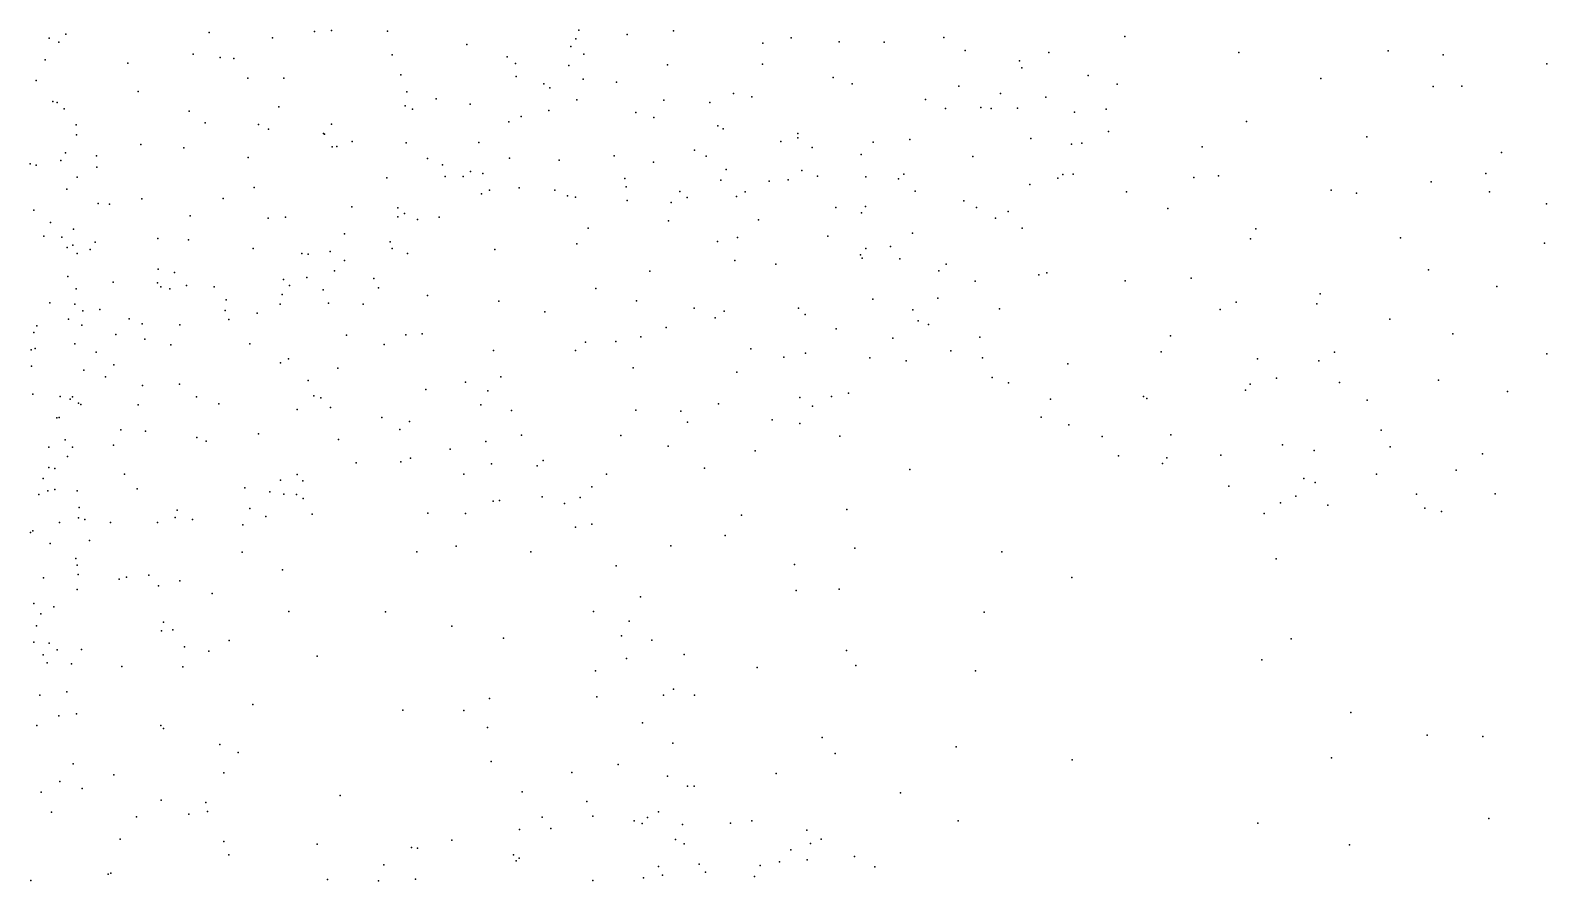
# Model space of a CAD drawing. Header units: metres. Extents: x -23.9 to 23.9, y -28.5 to 28.5.
# Drawn here: x -1.499 to -0.005, y 0.012 to 0.85 of the extents above; entities that cross this region are included whole.
import ezdxf

# ---------------------------------------------------------------- set-up
doc = ezdxf.new("R2010")
doc.units = ezdxf.units.M

msp = doc.modelspace()

# ---------------------------------------------------------------- linework, layer by layer
for p in [(-1.4799, 0.8423, 27.1962), (-1.4706, 0.8383, 26.8178), (-1.4637, 0.8462, 16.0247), (-1.3223, 0.848, -8.3638), (-1.2599, 0.8428, 26.8808), (-1.2185, 0.849, 9.4989), (-1.202, 0.8498, 11.8687), (-1.1468, 0.8493, 11.6758), (-0.9611, 0.8416, 10.2524), (-0.9582, 0.8501, -9.0476), (-0.9107, 0.8459, 11.8113), (-0.8648, 0.8497, -8.8437), (-0.777, 0.8376, -9.1132), (-0.7491, 0.8426, -8.6471), (-0.7016, 0.8387, 25.1208), (-0.6575, 0.8385, -9.3103), (-0.5985, 0.8431, 26.718), (-0.4201, 0.844, 19.1462), (-1.3382, 0.8265, 24.8648), (-1.3116, 0.8233, -9.4253), (-1.298, 0.8224, -20.0867), (-1.142, 0.8261, 9.5892), (-1.0684, 0.836, 11.7149), (-1.0289, 0.8241, -28.225), (-0.9662, 0.8342, -8.7845), (-0.9531, 0.8266, 26.8948), (-0.5777, 0.8302, -9.3916), (-0.495, 0.8282, -9.4507), (-0.3079, 0.8284, -20.4507), (-0.1607, 0.8298, -9.554), (-0.1066, 0.826, 21.7648), (-1.4841, 0.821, -11.224), (-1.4025, 0.8179, 9.3899), (-1.0205, 0.8173, -9.1477), (-0.9681, 0.8156, -8.95), (-0.8707, 0.816, 26.871), (-0.7772, 0.8168, -8.7186), (-0.5241, 0.8199, 25.6329), (-0.5218, 0.813, 25.4215), (-0.0046, 0.8172, -8.2777), (-1.4929, 0.8007, -8.3594), (-1.2842, 0.8031, 24.9265), (-1.2489, 0.803, 10.6029), (-1.1335, 0.8062, -8.5199), (-1.02, 0.8047, 9.7364), (-0.9926, 0.7975, 3.6576), (-0.9867, 0.7936, -8.8382), (-0.9539, 0.8019, 5.6346), (-0.921, 0.799, 25.1125), (-0.7075, 0.8035, -8.5913), (-0.6888, 0.7975, -9.2426), (-0.5838, 0.7952, 25.3109), (-0.4565, 0.8055, 26.0685), (-0.4278, 0.7972, 26.2568), (-0.2272, 0.8025, -21.6124), (-0.1164, 0.7947, -8.2723), (-0.0881, 0.7952, 2.7248), (-1.4763, 0.78, -11.4918), (-1.472, 0.7789, -15.4146), (-1.3923, 0.7897, -9.429), (-1.1277, 0.7894, 10.552), (-1.0988, 0.7826, -9.2326), (-1.0652, 0.7774, -8.6287), (-0.9602, 0.7816, 9.8025), (-0.8744, 0.7814, 10.1699), (-0.829, 0.7791, -16.2984), (-0.8057, 0.7878, -8.8539), (-0.7877, 0.7845, -9.026), (-0.6165, 0.7819, 25.7843), (-0.5427, 0.7878, 26.6098), (-0.498, 0.7841, 26.5308), (-1.4652, 0.7727, 26.7477), (-1.3421, 0.7704, 9.4427), (-1.2539, 0.7748, -8.4466), (-1.1294, 0.7757, 3.2642), (-1.1219, 0.7725, 25.1131), (-1.015, 0.7651, -9.0292), (-0.9877, 0.771, 10.4567), (-0.9021, 0.7693, -27.1441), (-0.8844, 0.7642, 9.9448), (-0.5969, 0.773, -9.349), (-0.5621, 0.774, 25.4995), (-0.5519, 0.7731, -8.4251), (-0.526, 0.7734, -9.4046), (-0.4697, 0.7694, 26.4468), (-0.4387, 0.7723, -9.462), (-1.4533, 0.757, -11.3288), (-1.453, 0.7471, 9.399), (-1.3265, 0.759, -8.4267), (-1.2737, 0.7573, -9.3578), (-1.2638, 0.7527, -21.227), (-1.2097, 0.7485, 9.5471), (-1.2086, 0.7478, -8.5081), (-1.2018, 0.7575, 25.0328), (-1.0271, 0.7599, -8.7443), (-0.8212, 0.756, -21.9057), (-0.8161, 0.753, 25.2033), (-0.7425, 0.7483, -8.7345), (-0.4364, 0.7503, -8.36), (-0.3004, 0.7602, -9.5122), (-1.3897, 0.7375, 24.8131), (-1.3475, 0.7342, -9.3688), (-1.2013, 0.7352, 10.635), (-1.1965, 0.7357, -9.274), (-1.1815, 0.7407, 26.8574), (-1.1283, 0.7392, -8.6003), (-1.0566, 0.7395, -9.0867), (-0.7591, 0.7405, -8.9586), (-0.7423, 0.7443, 25.2651), (-0.7283, 0.7348, -9.0879), (-0.6681, 0.7398, 25.3633), (-0.6319, 0.7426, 25.55), (-0.5128, 0.7437, -24.1271), (-0.4728, 0.7381, 26.1213), (-0.4625, 0.7391, 26.3318), (-0.3439, 0.7352, -27.2455), (-0.1818, 0.7452, -8.2927), (-1.4986, 0.7185, 24.5001), (-1.493, 0.7174, 24.41), (-1.4687, 0.7219, -8.4298), (-1.4641, 0.7293, -11.207), (-1.4334, 0.7265, -16.8005), (-1.284, 0.7249, -8.4909), (-1.1072, 0.7239, -8.6694), (-1.0926, 0.7175, 25.231), (-1.0265, 0.724, 9.7004), (-0.9777, 0.7221, 25.2718), (-0.9234, 0.7265, 26.8436), (-0.8847, 0.7203, 9.87), (-0.8443, 0.7319, 10.2423), (-0.8326, 0.726, 26.8088), (-0.6799, 0.7279, -8.6175), (-0.5699, 0.7258, 25.9234), (-0.0492, 0.7299, -8.3133), (-1.4523, 0.7053, -11.3967), (-1.433, 0.7152, -9.3691), (-1.1473, 0.7049, -23.6117), (-1.09, 0.706, -8.7393), (-1.0723, 0.706, -9.012), (-1.065, 0.7111, 10.5927), (-1.0529, 0.7089, -8.9131), (-0.9128, 0.704, 10.4522), (-0.8183, 0.7025, 10.0417), (-0.8129, 0.713, 25.3168), (-0.752, 0.7027, 25.4259), (-0.7385, 0.712, -8.8479), (-0.7229, 0.7065, 25.7414), (-0.6755, 0.7059, -23.3221), (-0.6433, 0.7037, -9.2257), (-0.6379, 0.7083, 25.8586), (-0.4861, 0.7045, -9.3871), (-0.4814, 0.7081, 26.2067), (-0.4711, 0.7083, -16.9758), (-0.3524, 0.705, -8.3574), (-0.3278, 0.7066, -9.4646), (-0.0644, 0.7092, -9.4854), (-1.4625, 0.6935, 7.1617), (-1.2781, 0.6952, 24.9403), (-1.0541, 0.6891, 26.8365), (-1.0463, 0.6928, 25.5808), (-1.0169, 0.6948, 25.3834), (-0.9818, 0.6928, 25.6431), (-0.9117, 0.696, 9.7879), (-0.8587, 0.6913, 25.5956), (-0.7942, 0.6911, 25.6814), (-0.7707, 0.7016, 25.5987), (-0.6269, 0.6917, -8.5747), (-0.5138, 0.6983, 26.4389), (-0.4187, 0.6909, -8.3956), (-0.217, 0.6925, -8.3337), (-0.1919, 0.6897, -9.4787), (-0.1183, 0.7009, -8.3235), (-0.061, 0.6909, -19.0632), (-1.4951, 0.6731, 24.2739), (-1.4318, 0.6796, 10.9384), (-1.4206, 0.6787, 26.7775), (-1.3886, 0.6841, 10.7235), (-1.3087, 0.6845, -9.2791), (-1.1818, 0.6763, -9.1557), (-1.1364, 0.6751, 10.6505), (-0.9693, 0.6869, 10.5259), (-0.9613, 0.6858, 25.5542), (-0.9104, 0.6824, 25.4279), (-0.8671, 0.6806, 25.5089), (-0.8515, 0.6853, -22.841), (-0.8028, 0.6865, 10.175), (-0.7049, 0.6757, -8.791), (-0.6757, 0.6765, -9.1168), (-0.5787, 0.6821, 26.5638), (-0.5663, 0.6757, 25.9938), (-0.3779, 0.6745, -9.4214), (-0.0049, 0.6792, -8.3551), (-1.4788, 0.6609, 24.6325), (-1.3412, 0.6675, 10.837), (-1.2642, 0.6651, -9.2255), (-1.2473, 0.6662, -8.5938), (-1.1366, 0.6665, 9.5609), (-1.1299, 0.6695, -9.0376), (-1.1171, 0.6637, -8.9365), (-1.0959, 0.6659, 25.4821), (-0.8699, 0.6625, 25.7098), (-0.7812, 0.6633, 26.7414), (-0.6796, 0.6704, 2.0633), (-0.5478, 0.6649, -8.5157), (-0.5351, 0.6716, 26.0736), (-1.4854, 0.6472, -11.5749), (-1.4677, 0.6462, 24.4529), (-1.4559, 0.6543, -11.2039), (-1.3731, 0.6449, 11.0841), (-1.3426, 0.6436, 26.7299), (-1.1892, 0.6495, -8.708), (-0.9489, 0.6553, 9.7094), (-0.8017, 0.6459, 25.7715), (-0.713, 0.6472, 26.6745), (-0.6294, 0.6504, -9.1784), (-0.5215, 0.6553, 26.3351), (-0.2965, 0.6446, -9.432), (-0.2913, 0.6546, -8.3711), (-0.1485, 0.6458, -8.3575), (-1.4623, 0.6362, 11.1386), (-1.4568, 0.6386, 9.4615), (-1.4525, 0.6304, -8.556), (-1.4396, 0.6341, -11.3539), (-1.4348, 0.6415, -9.267), (-1.2792, 0.6352, 10.7403), (-1.2312, 0.6301, 10.8834), (-1.2249, 0.6295, 9.5194), (-1.2031, 0.6321, -9.0842), (-1.1442, 0.6418, 25.6674), (-1.1422, 0.6353, 25.2509), (-1.127, 0.6303, 26.7882), (-1.0409, 0.6343, 9.6152), (-0.9601, 0.6399, 25.7198), (-0.8215, 0.6422, 9.8853), (-0.6807, 0.6288, -8.849), (-0.6753, 0.6353, -9.029), (-0.6512, 0.637, -8.7032), (-0.0069, 0.6404, -9.4289), (-1.3728, 0.6149, 9.4938), (-1.1988, 0.6131, -8.8304), (-1.1889, 0.6233, -9.0033), (-0.8883, 0.6128, 26.7516), (-0.8044, 0.6233, 10.3516), (-0.7641, 0.6197, 10.2291), (-0.679, 0.6256, -8.9576), (-0.6419, 0.625, 25.9379), (-0.6036, 0.6131, 26.5045), (-0.5962, 0.6198, -8.6152), (-0.1211, 0.6141, -9.4272), (-1.4615, 0.6077, 24.3516), (-1.4171, 0.602, -9.2015), (-1.3732, 0.6013, -8.6264), (-1.3567, 0.6116, 11.163), (-1.3448, 0.5986, -9.1506), (-1.2493, 0.6045, 25.0022), (-1.2431, 0.5987, 11.082), (-1.2263, 0.6067, -8.7614), (-1.1602, 0.6055, 25.4937), (-0.5678, 0.603, 26.3893), (-0.5049, 0.6093, -8.5284), (-0.4971, 0.6112, -9.2921), (-0.4198, 0.6033, -28.5977), (-0.3549, 0.6059, -9.3802), (-0.0536, 0.5978, 23.0736), (-1.4534, 0.5956, -11.4886), (-1.3701, 0.5975, 5.1424), (-1.3613, 0.5955, 24.8606), (-1.3176, 0.5974, -8.6907), (-1.3057, 0.5846, 24.9332), (-1.2505, 0.5897, -8.9797), (-1.21, 0.5946, 25.0831), (-1.1557, 0.5964, 25.3919), (-1.1073, 0.589, 2.1323), (-1.037, 0.5833, 10.6631), (-0.9414, 0.5958, 4.8275), (-0.9012, 0.5837, 9.7), (-0.6686, 0.5853, 26.5565), (-0.6044, 0.5861, -9.112), (-0.2277, 0.5904, -9.3985), (-1.4793, 0.5816, -9.1651), (-1.4549, 0.5803, -11.1952), (-1.447, 0.5738, -11.2714), (-1.4302, 0.5752, -8.6801), (-1.3065, 0.574, -8.7952), (-1.275, 0.5714, 11.1805), (-1.2524, 0.5802, 26.7156), (-1.2049, 0.5814, 25.7558), (-1.1708, 0.5802, 10.7601), (-0.9918, 0.5729, 26.7354), (-0.8444, 0.5763, 5.2125), (-0.8149, 0.5736, 10.4334), (-0.7419, 0.5765, 10.0501), (-0.7351, 0.5702, 10.1588), (-0.6291, 0.5748, -8.8253), (-0.5436, 0.5759, -9.1902), (-0.3262, 0.5752, -22.0041), (-0.3105, 0.5823, -8.4343), (-0.2312, 0.5805, -8.4227), (-1.4923, 0.5591, 24.6649), (-1.461, 0.5657, 24.5504), (-1.4479, 0.5595, -11.4033), (-1.4011, 0.5659, -9.0948), (-1.3885, 0.5608, 11.2585), (-1.3513, 0.5599, -9.0306), (-1.3031, 0.5652, -8.9294), (-0.8722, 0.5572, 10.5224), (-0.8239, 0.567, 26.6644), (-0.7047, 0.5561, 25.9694), (-0.6237, 0.564, 26.0855), (-0.6135, 0.5603, -8.9931), (-0.1591, 0.5654, -8.4271), (-1.4951, 0.5525, -5.9395), (-1.4547, 0.5414, -9.0111), (-1.4143, 0.5503, -8.763), (-1.3858, 0.5457, -8.8314), (-1.3602, 0.5404, 26.6819), (-1.2824, 0.5411, 26.6464), (-1.1872, 0.5498, 9.506), (-1.1501, 0.5406, 11.0829), (-1.1286, 0.5501, 10.9981), (-1.1124, 0.551, 10.915), (-0.9515, 0.543, -19.8062), (-0.9216, 0.5435, 10.5911), (-0.8972, 0.5483, 25.8365), (-0.6487, 0.5469, 26.435), (-0.5631, 0.5477, -8.7176), (-0.3753, 0.5492, -9.2974), (-0.0971, 0.551, -9.3621), (-1.4977, 0.5355, -6.0113), (-1.4939, 0.5365, 24.7603), (-1.4338, 0.533, -8.8955), (-1.2441, 0.5264, 25.845), (-1.0422, 0.5346, 25.8196), (-0.9614, 0.5347, 9.6223), (-0.7886, 0.5364, 9.8363), (-0.7561, 0.528, 26.5686), (-0.735, 0.5319, 10.2716), (-0.6716, 0.5275, -19.3881), (-0.6356, 0.5245, 26.2579), (-0.5917, 0.5344, -8.8808), (-0.5603, 0.5275, -9.0324), (-0.3844, 0.5334, -17.602), (-0.2895, 0.5266, -8.5008), (-0.2291, 0.5244, -9.3196), (-0.2135, 0.533, -8.4756), (-0.0046, 0.5313, -9.3146), (-1.4973, 0.5192, -11.5915), (-1.4459, 0.5152, 24.468), (-1.4246, 0.5086, 26.8007), (-1.4164, 0.5206, 9.4585), (-1.252, 0.5224, 25.0497), (-1.1957, 0.5172, 26.6522), (-1.035, 0.5089, 26.6612), (-0.9046, 0.5176, 26.643), (-0.8024, 0.5133, 25.9419), (-0.5509, 0.5082, -8.945), (-0.4764, 0.5214, -8.6336), (-1.388, 0.5003, 25.868), (-1.3515, 0.5015, 25.984), (-1.2249, 0.5051, 11.2471), (-1.109, 0.4963, 9.5148), (-1.07, 0.5035, 11.0365), (-1.0478, 0.4948, 10.9534), (-0.5349, 0.5029, -8.8251), (-0.3014, 0.4956, 21.6249), (-0.2969, 0.5015, -9.2726), (-0.2707, 0.5074, -24.576), (-0.2088, 0.5033, 22.4501), (-0.1112, 0.5056, -9.3001), (-0.0433, 0.4943, -8.541), (-1.496, 0.4918, -11.1034), (-1.4693, 0.4894, -5.813), (-1.4594, 0.4866, -11.2499), (-1.4571, 0.4889, 16.6721), (-1.451, 0.4829, -11.327), (-1.4488, 0.4816, 24.3373), (-1.3922, 0.481, 24.883), (-1.3348, 0.4889, 25.7824), (-1.3128, 0.4821, 11.3314), (-1.2193, 0.4901, 25.5304), (-1.2123, 0.4881, 25.1828), (-1.203, 0.4785, 25.4315), (-1.0546, 0.481, 25.8938), (-0.8205, 0.4823, 26.5287), (-0.7404, 0.4884, 26.449), (-0.7281, 0.4797, 26.1215), (-0.7093, 0.4894, 10.0659), (-0.6926, 0.4927, 26.2026), (-0.4936, 0.4868, -9.0633), (-0.4017, 0.4894, -8.6231), (-0.3985, 0.4874, -9.186), (-0.1815, 0.4858, -9.2743), (-1.4724, 0.4685, -5.9999), (-1.4701, 0.4688, -5.7426), (-1.2358, 0.4766, 26.5887), (-1.1524, 0.4688, -15.9979), (-1.125, 0.4649, 26.5919), (-1.0245, 0.4757, 9.5528), (-0.9019, 0.4759, 25.9372), (-0.8576, 0.4749, 10.5521), (-0.851, 0.4642, 9.6976), (-0.7678, 0.4663, 10.4287), (-0.5025, 0.469, -8.9075), (-1.4095, 0.4564, 11.3907), (-1.385, 0.4553, 26.7492), (-1.3346, 0.4489, 24.9777), (-1.2738, 0.4526, 26.0275), (-1.1344, 0.457, 25.9403), (-1.0148, 0.4514, 26.5728), (-0.9167, 0.4509, 26.5439), (-0.7403, 0.4627, 26.3378), (-0.7009, 0.4504, 10.2139), (-0.4753, 0.4613, -8.9852), (-0.4424, 0.45, -8.7818), (-0.375, 0.4517, -8.6906), (-0.1676, 0.4561, -8.5766), (-1.4804, 0.4393, 24.6592), (-1.4642, 0.4468, -11.4145), (-1.4571, 0.4394, -5.9193), (-1.4166, 0.4414, 25.8022), (-1.3252, 0.4453, 25.6982), (-1.195, 0.4469, 9.4688), (-1.0849, 0.4375, 11.1953), (-1.0498, 0.4452, 11.1186), (-0.8702, 0.4406, 26.4706), (-0.7843, 0.4359, 26.2258), (-0.265, 0.4416, -9.1757), (-0.2337, 0.4363, -8.6392), (-0.1589, 0.4398, -9.2068), (-1.4804, 0.4195, 24.7809), (-1.4619, 0.4304, 25.9192), (-1.1775, 0.424, 11.3016), (-1.1337, 0.4249, 1.8188), (-1.1239, 0.4285, 26.5117), (-1.0443, 0.423, 26.0108), (-0.9992, 0.4212, 26.4884), (-0.9934, 0.4262, 10.9877), (-0.8345, 0.4187, 26.2968), (-0.4265, 0.4309, -8.8932), (-0.3831, 0.4235, -8.8259), (-0.379, 0.4288, -9.0417), (-0.3256, 0.4315, -9.113), (-0.0677, 0.433, -8.6496), (-1.486, 0.4086, -11.1968), (-1.4746, 0.4183, -5.6823), (-1.4059, 0.4129, 26.8427), (-1.2521, 0.4071, 26.495), (-1.2358, 0.4126, 25.2968), (-1.2302, 0.4063, 26.1098), (-1.0716, 0.413, 9.5087), (-0.9308, 0.4127, 10.6709), (-0.632, 0.4175, 3.9121), (-0.2438, 0.4086, -8.7207), (-0.2328, 0.4046, -9.0822), (-0.1723, 0.413, -8.6849), (-0.0937, 0.4168, -9.1241), (-1.4901, 0.3927, -11.4726), (-1.4815, 0.3964, -11.2708), (-1.4745, 0.3978, -11.3541), (-1.4524, 0.3965, 24.3416), (-1.3934, 0.3983, -28.2853), (-1.2873, 0.3993, 9.4473), (-1.2625, 0.3953, 26.5841), (-1.2488, 0.3931, 25.3915), (-1.2365, 0.3928, 11.3724), (-1.2298, 0.3888, 26.1952), (-0.9942, 0.3905, 9.5565), (-0.9569, 0.3899, 10.9108), (-0.9454, 0.4005, 26.4113), (-0.3178, 0.4012, -8.9902), (-0.2517, 0.3911, -8.8144), (-0.133, 0.3931, -9.0695), (-0.0552, 0.3936, -9.0203), (-1.4506, 0.3801, 24.4926), (-1.3539, 0.3775, 26.1898), (-1.2824, 0.379, 25.1739), (-1.1071, 0.3745, 26.2608), (-1.0699, 0.3742, 3.4778), (-1.0426, 0.3864, 26.3853), (-1.0362, 0.3869, 26.135), (-0.9724, 0.3838, 26.2271), (-0.694, 0.378, 10.0203), (-0.283, 0.3741, -19.731), (-0.2669, 0.3846, -8.8871), (-0.2201, 0.3824, -8.9498), (-0.1247, 0.3794, -8.9643), (-0.1081, 0.376, -8.8934), (-1.4698, 0.3652, 26.9719), (-1.451, 0.3697, -5.7871), (-1.4449, 0.3681, -5.8825), (-1.4195, 0.3654, 26.1318), (-1.3733, 0.3652, 25.6827), (-1.356, 0.3702, 26.7583), (-1.3388, 0.3681, 11.434), (-1.2893, 0.3631, 25.5083), (-1.2666, 0.3711, 26.3101), (-1.221, 0.3734, 2.5588), (-0.9616, 0.3605, 11.0536), (-0.9455, 0.3636, 10.8093), (-0.7979, 0.3724, 10.495), (-1.4984, 0.3554, -5.5941), (-1.4962, 0.3572, 25.9595), (-1.479, 0.3446, 23.0837), (-1.4402, 0.3476, 24.9603), (-0.8139, 0.3524, 1.6195), (-1.4539, 0.3297, 11.4858), (-1.29, 0.3359, 25.2916), (-1.1179, 0.3365, 11.3293), (-1.079, 0.3419, 3.1365), (-1.0055, 0.3363, 11.1952), (-0.8676, 0.3421, 10.6128), (-0.6861, 0.3401, 10.1934), (-0.5414, 0.3363, -22.811), (-0.2711, 0.3296, -23.3359), (-1.4525, 0.3231, -5.9953), (-1.4515, 0.314, 24.4347), (-1.2502, 0.3187, 11.4323), (-0.9214, 0.3227, 10.9894), (-0.7457, 0.324, 9.8223), (-1.4856, 0.3106, -6.1059), (-1.4525, 0.2992, -5.7122), (-1.4111, 0.3094, 26.1989), (-1.4038, 0.3114, 25.0329), (-1.3818, 0.3133, 26.8771), (-1.3723, 0.303, 25.5966), (-1.3514, 0.3077, 25.1324), (-0.7018, 0.2997, 9.9425), (-0.4724, 0.311, 20.9871), (-1.4951, 0.2853, 25.7175), (-1.3193, 0.2954, 26.4038), (-0.8975, 0.2921, 10.8426), (-0.7442, 0.2982, 10.4245), (-1.4881, 0.2753, 26.0615), (-1.4756, 0.2822, 24.5674), (-1.2439, 0.2775, 9.4445), (-1.1487, 0.2774, 11.3904), (-0.9437, 0.2775, 9.5833), (-0.5587, 0.277, -20.7301), (-1.4924, 0.2634, 24.2582), (-1.3693, 0.2585, 11.5076), (-1.3673, 0.2671, 26.2597), (-1.3581, 0.2595, 25.2835), (-1.0834, 0.2631, 9.4964), (-0.9085, 0.268, 11.0543), (-1.4952, 0.2473, 9.4478), (-1.4799, 0.2464, -5.6489), (-1.4722, 0.2398, 11.5268), (-1.4483, 0.24, -5.9108), (-1.3468, 0.2428, 26.8189), (-1.3028, 0.2489, 26.4851), (-1.0323, 0.2514, 11.2951), (-0.9161, 0.2537, -22.5474), (-0.8861, 0.2493, 10.9589), (-0.2563, 0.2507, 3.8225), (-1.486, 0.235, -6.0862), (-1.482, 0.2271, 24.4545), (-1.4581, 0.2259, -5.9837), (-1.3226, 0.2385, -21.7757), (-1.2161, 0.2337, 11.4567), (-0.9111, 0.2312, -27.2811), (-0.8543, 0.2351, 10.6511), (-0.6946, 0.239, 10.2398), (-0.6854, 0.2243, 10.1432), (-0.2854, 0.2301, -27.4931), (-1.4084, 0.2233, 25.4259), (-1.3482, 0.2231, -19.3816), (-0.9419, 0.2192, 11.1866), (-0.7825, 0.2223, 9.7766), (-0.5674, 0.2192, -24.351), (-1.4891, 0.195, 25.1511), (-1.4625, 0.1985, -5.726), (-0.8749, 0.1953, 11.0258), (-0.865, 0.2011, 10.8459), (-0.8442, 0.1953, 10.5526), (-1.2793, 0.1859, 11.5014), (-1.1316, 0.1803, 9.4892), (-1.0715, 0.1801, 11.3769), (-1.0463, 0.1919, 9.5243), (-0.9406, 0.1935, 9.5978), (-1.4923, 0.1652, 25.2629), (-1.4706, 0.1747, 26.0813), (-1.4532, 0.1767, -5.8289), (-1.37, 0.1651, 26.8943), (-0.8956, 0.168, 11.1183), (-0.1975, 0.1782, 2.7555), (-1.3675, 0.1624, 9.4435), (-1.0481, 0.1634, -18.319), (-0.7184, 0.1536, 9.9431), (-0.1225, 0.1558, -28.2967), (-0.0674, 0.1543, 22.6072), (-1.3118, 0.1465, 26.7475), (-1.2939, 0.1388, 26.4813), (-0.8654, 0.1479, 10.6671), (-0.7057, 0.1378, 10.0413), (-0.5865, 0.1442, -28.0713), (-1.4564, 0.1274, 27.0158), (-1.0447, 0.1297, -17.8035), (-0.9195, 0.1268, -22.0383), (-0.472, 0.1313, 21.5368), (-0.2165, 0.1335, -21.0057), (-1.4696, 0.1102, -5.9115), (-1.4163, 0.1166, 26.1719), (-1.3079, 0.1187, 22.8588), (-0.9652, 0.1188, 11.2671), (-0.8709, 0.1154, -19.1631), (-0.851, 0.1054, 10.7719), (-0.8446, 0.1056, 10.9396), (-0.7636, 0.118, 10.3945), (-1.4879, 0.0996, -5.7142), (-1.4474, 0.1033, 9.4704), (-1.3696, 0.0917, 26.2443), (-1.1933, 0.0963, 9.4905), (-1.014, 0.1, 11.3407), (-0.9504, 0.0904, 9.6229), (-0.6412, 0.0989, 3.697), (-1.4779, 0.0798, -5.8097), (-1.3941, 0.0754, 26.9155), (-1.3423, 0.078, 26.8119), (-1.3258, 0.0894, 11.5375), (-1.3241, 0.0807, 26.3667), (-0.9942, 0.0751, -5.8353), (-0.9444, 0.076, -5.9275), (-0.8798, 0.0803, -5.8348), (-1.0168, 0.0629, -5.7504), (-0.9858, 0.0639, -5.9924), (-0.9038, 0.0715, -5.7326), (-0.8958, 0.0686, 11.1627), (-0.8904, 0.0745, 9.6856), (-0.8562, 0.0677, -5.9757), (-0.8089, 0.069, -5.9169), (-0.7877, 0.0712, 9.8398), (-0.7336, 0.062, 10.2153), (-0.5843, 0.0714, 4.2238), (-0.2892, 0.0692, -19.2744), (-0.0615, 0.0738, 2.3265), (-1.41, 0.0532, 11.5617), (-1.3078, 0.0511, 26.4471), (-1.2161, 0.0483, 11.503), (-1.1229, 0.0452, -5.9009), (-1.0832, 0.0524, -5.96), (-0.863, 0.053, 3.2865), (-0.8544, 0.0488, -5.6675), (-0.7298, 0.0489, 10.1024), (-0.7193, 0.0534, -5.8768), (-0.199, 0.0478, 21.8171), (-1.303, 0.0379, 26.6266), (-1.1172, 0.0443, -5.7948), (-1.0225, 0.038, -5.6534), (-1.0199, 0.0319, -6.0863), (-1.017, 0.0346, 9.5989), (-0.7605, 0.0309, 9.9469), (-0.7494, 0.0428, -16.9882), (-0.7333, 0.0328, -5.6811), (-0.6867, 0.0363, -5.7951), (-1.4218, 0.0189, 9.4973), (-1.4194, 0.0199, 26.1876), (-1.1503, 0.0279, -5.9666), (-0.8945, 0.0153, -5.5593), (-0.8798, 0.0263, 10.6371), (-0.8757, 0.0177, -6.1493), (-0.8397, 0.0285, 10.9744), (-0.8335, 0.0209, 10.8422), (-0.785, 0.0165, -6.1218), (-0.7794, 0.0274, 10.3425), (-0.6664, 0.026, -5.9523), (-1.4982, 0.0126, -5.9061), (-1.2057, 0.0135, -5.7994), (-1.1556, 0.0124, -5.6862), (-1.1191, 0.014, -6.0674), (-0.9445, 0.0125, 9.6616)]:
    msp.add_point(p)

doc.saveas('drawing.dxf')
